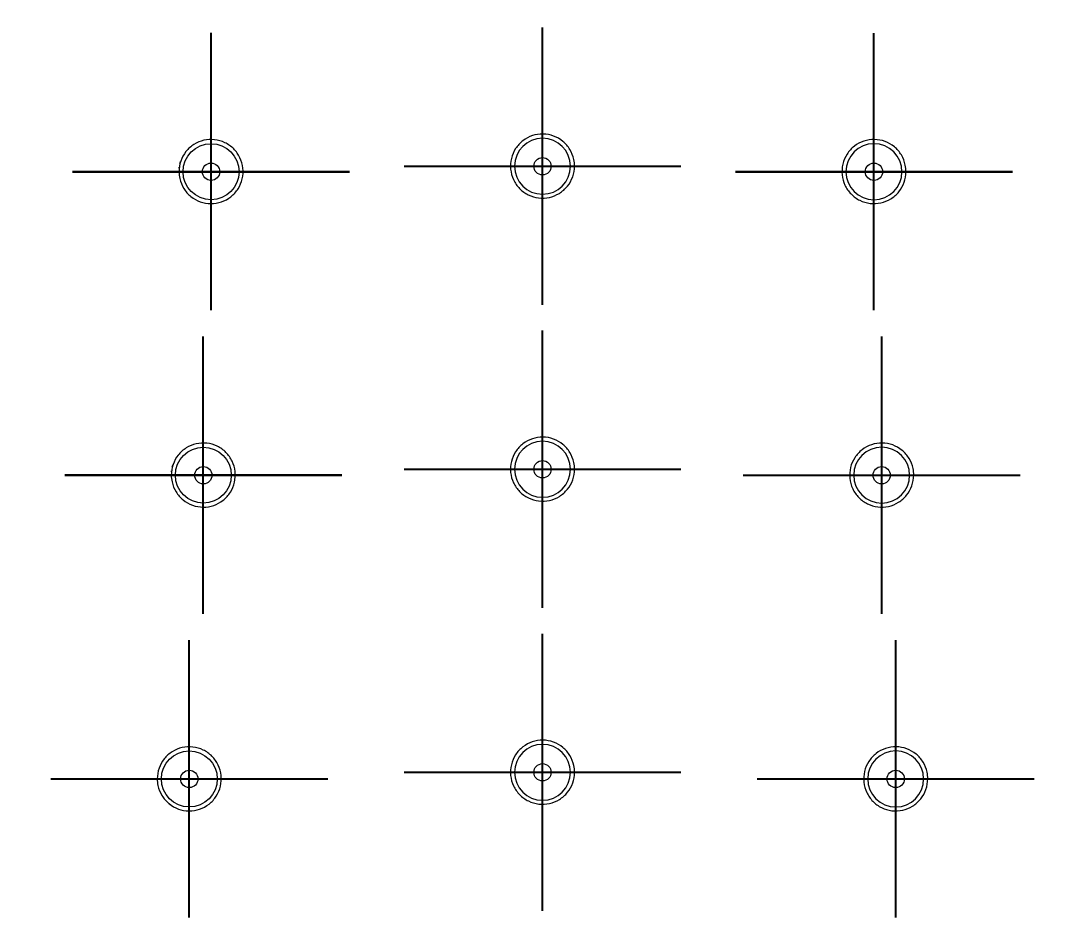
# Model space of a CAD drawing. Extents: x 16296660632 to 16296676033, y -37409619871 to -37409617369.
# Drawn here: x 16296675590.6 to 16296675650.9, y -37409617632.6 to -37409617580.3 of the extents above; entities that cross this region are included whole.
import ezdxf

# ---------------------------------------------------------------- set-up
doc = ezdxf.new("R2010")
doc.units = 0
doc.header["$LTSCALE"] = 10
doc.header["$MEASUREMENT"] = 0
doc.header["$PDMODE"] = 3
doc.header["$PDSIZE"] = -10
doc.linetypes.add('CENTER', pattern=[2, 1.25, -0.25, 0.25, -0.25])
doc.linetypes.add('CENTERX2', pattern=[4, 2.5, -0.5, 0.5, -0.5])
doc.layers.get('0').update_dxf_attribs({"linetype": 'CONTINUOUS'})
doc.layers.get('DEFPOINTS').update_dxf_attribs({"linetype": 'CONTINUOUS'})
doc.layers.add('1', color=7, linetype='CONTINUOUS')
doc.layers.add('중심선', color=1, linetype='CENTERX2')
doc.styles.add('Daelim Dimension', font='')
doc.styles.get('Daelim Dimension').set_extended_font_data('NanumGothic')
doc.dimstyles.new('DEFAULT', dxfattribs={"dimscale": 2, "dimtxt": 2, "dimasz": 2, "dimexe": 0, "dimexo": 2, "dimgap": 1, "dimtad": 1, "dimdec": 1, "dimzin": 9, "dimdsep": 46, "dimtxsty": 'Daelim Dimension', "dimcen": 0.5, "dimclrd": 252, "dimclre": 252, "dimclrt": 3, "dimadec": 1, "dimazin": 0, "dimtfac": 1, "dimtdec": 1, "dimtix": 1, "dimtmove": 0, "dimatfit": 3, "dimfxl": 1, "dimtolj": 1, "dimtzin": 1, "dimlwd": 9, "dimlwe": 9, "dimarcsym": 0})

# ---------------------------------------------------------------- blocks, each defined once
blk = doc.blocks.new('*D0')
at = {"color": 5, "lineweight": 9, "transparency": 16777216}
for p, q in [((16296675486.702101, -37409617667.663567), (16296675486.702101, -37409617548.656258)), ((16296675750.785561, -37409617548.656258), (16296675490.702101, -37409617548.656258)), ((16296675754.785561, -37409617667.663597), (16296675754.785561, -37409617548.656258))]:
    blk.add_line(p, q, dxfattribs=at)
at = {"color": 5, "transparency": 16777216}
for points in [[(16296675490.702101, -37409617547.989594), (16296675490.702101, -37409617549.322922), (16296675486.702101, -37409617548.656258)], [(16296675750.785561, -37409617547.989594), (16296675750.785561, -37409617549.322922), (16296675754.785561, -37409617548.656258)]]:
    blk.add_solid(points, dxfattribs=at)
at = {"layer": 'DEFPOINTS', "color": 0, "transparency": 16777216}
for p in [(16296675486.702101, -37409617548.656258), (16296675486.702101, -37409617671.663567), (16296675754.785561, -37409617671.663597)]:
    blk.add_point(p, dxfattribs=at)
at = {"color": 7, "transparency": 16777216, "insert": (16296675620.74383, -37409617539.03537), "char_height": 14, "attachment_point": 5, "style": 'Daelim Dimension'}
blk.add_mtext('\\A1;268', dxfattribs=at)
blk = doc.blocks.new('*D1')
at = {"color": 5, "lineweight": 9, "transparency": 16777216}
for p, q in [((16296675624.74378, -37409617572.621834), (16296675778.535021, -37409617572.621834)), ((16296675778.535021, -37409617576.621834), (16296675778.535021, -37409617766.705383)), ((16296675624.74951, -37409617770.705383), (16296675778.535021, -37409617770.705383))]:
    blk.add_line(p, q, dxfattribs=at)
at = {"color": 5, "transparency": 16777216}
for points in [[(16296675777.868361, -37409617576.621834), (16296675779.201691, -37409617576.621834), (16296675778.535021, -37409617572.621834)], [(16296675777.868361, -37409617766.705383), (16296675779.201691, -37409617766.705383), (16296675778.535021, -37409617770.705383)]]:
    blk.add_solid(points, dxfattribs=at)
at = {"layer": 'DEFPOINTS', "color": 0, "transparency": 16777216}
for p in [(16296675620.74378, -37409617572.621834), (16296675620.74951, -37409617770.705383), (16296675778.535021, -37409617770.705383)]:
    blk.add_point(p, dxfattribs=at)
at = {"color": 7, "transparency": 16777216, "insert": (16296675768.914141, -37409617671.663597), "char_height": 14, "attachment_point": 5, "rotation": 90, "style": 'Daelim Dimension'}
blk.add_mtext('\\A1;198', dxfattribs=at)

msp = doc.modelspace()

# ---------------------------------------------------------------- linework, layer by layer
at = {"layer": '1', "color": 7, "linetype": 'Continuous', "lineweight": 13, "extrusion": (0, 0, -1)}
for centre in [(-16296675620.74378, -37409617588.663597), (-16296675639.89798, -37409617588.98011), (-16296675620.74378, -37409617606.163597), (-16296675640.34444, -37409617606.505363), (-16296675620.74378, -37409617623.663597), (-16296675641.15518, -37409617624.046143)]:
    msp.add_circle(centre, 1.615477, dxfattribs=at)
at = {"layer": '1', "color": 7, "linetype": 'Continuous', "lineweight": 13}
for centre in [(16296675601.589569, -37409617588.98011), (16296675601.14312, -37409617606.505363), (16296675600.33238, -37409617624.046143)]:
    msp.add_circle(centre, 1.615477, dxfattribs=at)
at = {"layer": '1', "color": 7, "linetype": 'Continuous', "lineweight": 18}
for centre in [(16296675620.74378, -37409617588.663597), (16296675601.589569, -37409617588.98011), (16296675639.89798, -37409617588.98011), (16296675620.74378, -37409617606.163597), (16296675601.14312, -37409617606.505363), (16296675640.34444, -37409617606.505363), (16296675620.74378, -37409617623.663597), (16296675600.33238, -37409617624.046143), (16296675641.15518, -37409617624.046143)]:
    msp.add_circle(centre, 0.5, dxfattribs=at)
for points, knots in [([(16296675620.74378, -37409617572.621834), (16296675604.133949, -37409617572.622147), (16296675587.51866, -37409617573.298683), (16296675566.82807, -37409617574.97937), (16296675562.695009, -37409617575.354019), (16296675554.42786, -37409617576.2052), (16296675550.302771, -37409617576.693001), (16296675538.063971, -37409617578.7043), (16296675529.98884, -37409617580.766296), (16296675515.438061, -37409617588.309891), (16296675509.030399, -37409617593.834534), (16296675499.408251, -37409617607.125931), (16296675496.02487, -37409617614.78994), (16296675491.1042, -37409617630.530777), (16296675489.522141, -37409617638.695267), (16296675487.306351, -37409617655.091629), (16296675486.707741, -37409617663.330917), (16296675486.702101, -37409617671.663567)], [0, 0, 0, 0, 0.25, 0.25, 0.3125, 0.3125, 0.375, 0.375, 0.5, 0.5, 0.625, 0.625, 0.75, 0.75, 0.875, 0.875, 1, 1, 1, 1]), ([(16296675754.785561, -37409617671.663643), (16296675754.779909, -37409617663.330978), (16296675754.181299, -37409617655.091667), (16296675751.9655, -37409617638.695297), (16296675750.38344, -37409617630.530807), (16296675745.462761, -37409617614.789963), (16296675742.07938, -37409617607.125938), (16296675732.457211, -37409617593.834534), (16296675726.049549, -37409617588.309883), (16296675711.498751, -37409617580.766281), (16296675703.423611, -37409617578.704277), (16296675691.184811, -37409617576.692993), (16296675687.059719, -37409617576.205193), (16296675678.79257, -37409617575.354019), (16296675674.65951, -37409617574.97937), (16296675653.96891, -37409617573.298691), (16296675637.353621, -37409617572.622169), (16296675620.74378, -37409617572.621857)], [0, 0, 0, 0, 0.125, 0.125, 0.25, 0.25, 0.375, 0.375, 0.5, 0.5, 0.625, 0.625, 0.6875, 0.6875, 0.75, 0.75, 1, 1, 1, 1]), ([(16296675620.74375, -37409617575.091873), (16296675604.51425, -37409617575.092178), (16296675588.28824, -37409617575.742607), (16296675568.06547, -37409617577.350883), (16296675564.02422, -37409617577.711449), (16296675555.950411, -37409617578.525124), (16296675551.91699, -37409617578.975281), (16296675539.888691, -37409617580.837471), (16296675531.89201, -37409617582.728668), (16296675521.00013, -37409617588.138107), (16296675517.58077, -37409617590.39241), (16296675511.44799, -37409617595.56813), (16296675508.702709, -37409617598.525414), (16296675501.525221, -37409617608.364311), (16296675498.24794, -37409617615.895866), (16296675493.445841, -37409617631.381447), (16296675491.91231, -37409617639.371521), (16296675489.76038, -37409617655.454948), (16296675489.22027, -37409617663.552551), (16296675489.1749, -37409617671.66465)], [0, 0, 0, 0, 0.25, 0.25, 0.3125, 0.3125, 0.375, 0.375, 0.5, 0.5, 0.5625, 0.5625, 0.625, 0.625, 0.75, 0.75, 0.875, 0.875, 1, 1, 1, 1]), ([(16296675752.312651, -37409617671.66465), (16296675752.267229, -37409617663.560966), (16296675751.7281, -37409617655.464706), (16296675749.579741, -37409617639.403069), (16296675748.050859, -37409617631.423363), (16296675743.256599, -37409617615.938164), (16296675740.05904, -37409617608.548897), (16296675730.506519, -37409617595.35051), (16296675724.098391, -37409617589.938889), (16296675709.696381, -37409617582.771233), (16296675701.66847, -37409617580.851669), (16296675689.631161, -37409617578.98304), (16296675685.593019, -37409617578.530807), (16296675677.513559, -37409617577.716812), (16296675673.46876, -37409617577.355087), (16296675653.228901, -37409617575.742622), (16296675636.987169, -37409617575.12104), (16296675620.74375, -37409617575.09288)], [0, 0, 0, 0, 0.125, 0.125, 0.25, 0.25, 0.375, 0.375, 0.5, 0.5, 0.625, 0.625, 0.6875, 0.6875, 0.75, 0.75, 1, 1, 1, 1]), ([(16296675599.738461, -37409617588.980797), (16296675599.73749, -37409617588.772911), (16296675599.772301, -37409617588.562683), (16296675599.90769, -37409617588.17099), (16296675600.010151, -37409617587.984123), (16296675600.267599, -37409617587.659363), (16296675600.42614, -37409617587.516983), (16296675600.776541, -37409617587.295822), (16296675600.973221, -37409617587.213982), (16296675601.376949, -37409617587.121323), (16296675601.589569, -37409617587.109192), (16296675602.001101, -37409617587.15535), (16296675602.205709, -37409617587.214256), (16296675602.57876, -37409617587.393967), (16296675602.75234, -37409617587.517258), (16296675603.04495, -37409617587.810303), (16296675603.16798, -37409617587.984123), (16296675603.34717, -37409617588.35759), (16296675603.405769, -37409617588.562393), (16296675603.45125, -37409617588.974243), (16296675603.43874, -37409617589.186974), (16296675603.34528, -37409617589.590729), (16296675603.263029, -37409617589.787338), (16296675603.04113, -37409617590.137367), (16296675602.89843, -37409617590.295647), (16296675602.573191, -37409617590.552422), (16296675602.38619, -37409617590.654488), (16296675601.9944, -37409617590.789078), (16296675601.78421, -37409617590.823479), (16296675601.37007, -37409617590.820808), (16296675601.1604, -37409617590.783722), (16296675600.770519, -37409617590.64418), (16296675600.584949, -37409617590.53981), (16296675600.263189, -37409617590.279121), (16296675600.12258, -37409617590.119202), (16296675599.90517, -37409617589.766647), (16296675599.82539, -37409617589.569153), (16296675599.75345, -37409617589.24012), (16296675599.739059, -37409617589.109787), (16296675599.738461, -37409617588.980797)], [0, 0, 0, 0, 0.053732364, 0.053732364, 0.107465356, 0.107465356, 0.161186772, 0.161186772, 0.214887101, 0.214887101, 0.268567827, 0.268567827, 0.322239373, 0.322239373, 0.375916502, 0.375916502, 0.429611518, 0.429611518, 0.483328556, 0.483328556, 0.537061773, 0.537061773, 0.590798215, 0.590798215, 0.644523812, 0.644523812, 0.698229584, 0.698229584, 0.751915302, 0.751915302, 0.805589261, 0.805589261, 0.859264563, 0.859264563, 0.912953611, 0.912953611, 0.966663016, 0.966663016, 1, 1, 1, 1]), ([(16296675622.594391, -37409617588.66291), (16296675622.593399, -37409617588.870811), (16296675622.55662, -37409617589.080704), (16296675622.41754, -37409617589.471107), (16296675622.31332, -37409617589.656998), (16296675622.052811, -37409617589.979317), (16296675621.892929, -37409617590.120201), (16296675621.540461, -37409617590.338043), (16296675621.34301, -37409617590.418022), (16296675620.938419, -37409617590.506866), (16296675620.725691, -37409617590.516983), (16296675620.3146, -37409617590.466927), (16296675620.110559, -37409617590.406082), (16296675619.73922, -37409617590.222847), (16296675619.566799, -37409617590.097923), (16296675619.276979, -37409617589.802116), (16296675619.1556, -37409617589.627136), (16296675618.97995, -37409617589.252007), (16296675618.92329, -37409617589.046669), (16296675618.881701, -37409617588.634407), (16296675618.896219, -37409617588.421829), (16296675618.993481, -37409617588.018967), (16296675619.077579, -37409617587.823143), (16296675619.30278, -37409617587.475197), (16296675619.44697, -37409617587.318283), (16296675619.77463, -37409617587.064583), (16296675619.962601, -37409617586.964287), (16296675620.355659, -37409617586.833397), (16296675620.56616, -37409617586.801003), (16296675620.980261, -37409617586.807587), (16296675621.189569, -37409617586.846657), (16296675621.578091, -37409617586.989883), (16296675621.762671, -37409617587.096001), (16296675622.08194, -37409617587.359711), (16296675622.22102, -37409617587.52095), (16296675622.435089, -37409617587.875519), (16296675622.51301, -37409617588.073761), (16296675622.58185, -37409617588.403458), (16296675622.595011, -37409617588.53392), (16296675622.594391, -37409617588.66291)], [0, 0, 0, 0, 0.053733485, 0.053733485, 0.107467626, 0.107467626, 0.161189719, 0.161189719, 0.214890586, 0.214890586, 0.268572004, 0.268572004, 0.322243939, 0.322243939, 0.375920285, 0.375920285, 0.429613105, 0.429613105, 0.483327575, 0.483327575, 0.537059651, 0.537059651, 0.590797509, 0.590797509, 0.644526456, 0.644526456, 0.698235405, 0.698235405, 0.751922067, 0.751922067, 0.805594256, 0.805594256, 0.859266443, 0.859266443, 0.91295309, 0.91295309, 0.966662002, 0.966662002, 1, 1, 1, 1]), ([(16296675641.749109, -37409617588.979424), (16296675641.74814, -37409617589.187317), (16296675641.71138, -37409617589.397217), (16296675641.57234, -37409617589.787628), (16296675641.46814, -37409617589.973534), (16296675641.20767, -37409617590.295868), (16296675641.0478, -37409617590.436768), (16296675640.695351, -37409617590.65464), (16296675640.4979, -37409617590.734642), (16296675640.0933, -37409617590.823517), (16296675639.880569, -37409617590.833656), (16296675639.46945, -37409617590.78363), (16296675639.2654, -37409617590.722794), (16296675638.894039, -37409617590.539581), (16296675638.721621, -37409617590.414673), (16296675638.43178, -37409617590.118874), (16296675638.310381, -37409617589.943916), (16296675638.13471, -37409617589.568802), (16296675638.078039, -37409617589.363457), (16296675638.036409, -37409617588.951233), (16296675638.050911, -37409617588.738663), (16296675638.14813, -37409617588.3358), (16296675638.23221, -37409617588.139969), (16296675638.457359, -37409617587.792023), (16296675638.60154, -37409617587.635078), (16296675638.929171, -37409617587.381348), (16296675639.11714, -37409617587.281021), (16296675639.510201, -37409617587.150108), (16296675639.720711, -37409617587.117683), (16296675640.134821, -37409617587.124237), (16296675640.344139, -37409617587.163307), (16296675640.732691, -37409617587.306503), (16296675640.917271, -37409617587.412613), (16296675641.236561, -37409617587.676308), (16296675641.37566, -37409617587.837532), (16296675641.58975, -37409617588.192093), (16296675641.667681, -37409617588.390312), (16296675641.73654, -37409617588.719994), (16296675641.74971, -37409617588.850441), (16296675641.749109, -37409617588.979424)], [0, 0, 0, 0, 0.053733208, 0.053733208, 0.107466979, 0.107466979, 0.161190304, 0.161190304, 0.214893755, 0.214893755, 0.268577896, 0.268577896, 0.322251403, 0.322251403, 0.375927467, 0.375927467, 0.429618343, 0.429618343, 0.483330154, 0.483330154, 0.53706005, 0.53706005, 0.590797099, 0.590797099, 0.64452686, 0.64452686, 0.698237842, 0.698237842, 0.751926922, 0.751926922, 0.80560096, 0.80560096, 0.859273668, 0.859273668, 0.912959225, 0.912959225, 0.966665807, 0.966665807, 1, 1, 1, 1]), ([(16296675599.291691, -37409617606.506058), (16296675599.29093, -37409617606.29818), (16296675599.32593, -37409617606.088013), (16296675599.461679, -37409617605.696487), (16296675599.564301, -37409617605.509743), (16296675599.82202, -37409617605.185249), (16296675599.980671, -37409617605.043022), (16296675600.33123, -37409617604.822182), (16296675600.527981, -37409617604.740509), (16296675600.931801, -37409617604.648178), (16296675601.144449, -37409617604.63623), (16296675601.556009, -37409617604.682747), (16296675601.760599, -37409617604.741852), (16296675602.133551, -37409617604.921928), (16296675602.30706, -37409617605.045403), (16296675602.59944, -37409617605.338783), (16296675602.722321, -37409617605.512749), (16296675602.901159, -37409617605.886421), (16296675602.959551, -37409617606.091301), (16296675603.00462, -37409617606.503189), (16296675602.991899, -37409617606.715881), (16296675602.89805, -37409617607.119507), (16296675602.81563, -37409617607.316017), (16296675602.593439, -37409617607.66581), (16296675602.450609, -37409617607.823929), (16296675602.125191, -37409617608.080399), (16296675601.938101, -37409617608.182297), (16296675601.54619, -37409617608.316559), (16296675601.33597, -37409617608.350777), (16296675600.92178, -37409617608.347763), (16296675600.712099, -37409617608.310493), (16296675600.322281, -37409617608.170578), (16296675600.13677, -37409617608.066017), (16296675599.815201, -37409617607.804977), (16296675599.674721, -37409617607.644897), (16296675599.45763, -37409617607.292099), (16296675599.37804, -37409617607.094513), (16296675599.306419, -37409617606.765388), (16296675599.29216, -37409617606.635048), (16296675599.291691, -37409617606.506058)], [0, 0, 0, 0, 0.053721615, 0.053721615, 0.107443674, 0.107443674, 0.161157642, 0.161157642, 0.214857857, 0.214857857, 0.268545963, 0.268545963, 0.32222915, 0.32222915, 0.375916976, 0.375916976, 0.429616946, 0.429616946, 0.483331008, 0.483331008, 0.537054716, 0.537054716, 0.590779397, 0.590779397, 0.644496165, 0.644496165, 0.698199829, 0.698199829, 0.751890965, 0.751890965, 0.805575448, 0.805575448, 0.859261839, 0.859261839, 0.912957805, 0.912957805, 0.966666982, 0.966666982, 1, 1, 1, 1]), ([(16296675622.59446, -37409617606.16291), (16296675622.59367, -37409617606.370789), (16296675622.55711, -37409617606.580704), (16296675622.418449, -37409617606.971207), (16296675622.314449, -37409617607.157181), (16296675622.054319, -37409617607.479752), (16296675621.894609, -37409617607.620796), (16296675621.5424, -37409617607.83902), (16296675621.345051, -37409617607.919228), (16296675620.940531, -37409617608.008537), (16296675620.7278, -37409617608.018898), (16296675620.316589, -37409617607.969299), (16296675620.11245, -37409617607.908684), (16296675619.740841, -37409617607.7258), (16296675619.56826, -37409617607.601044), (16296675619.278099, -37409617607.305481), (16296675619.156521, -37409617607.130623), (16296675618.98049, -37409617606.75563), (16296675618.92362, -37409617606.550331), (16296675618.88162, -37409617606.138138), (16296675618.895929, -37409617605.925552), (16296675618.992769, -37409617605.522636), (16296675619.076651, -37409617605.326759), (16296675619.301439, -37409617604.978622), (16296675619.44544, -37409617604.821564), (16296675619.772791, -37409617604.56752), (16296675619.96064, -37409617604.46701), (16296675620.35355, -37409617604.335678), (16296675620.564039, -37409617604.303017), (16296675620.978189, -37409617604.309151), (16296675621.18758, -37409617604.347992), (16296675621.57633, -37409617604.490807), (16296675621.761061, -37409617604.596764), (16296675622.08066, -37409617604.860184), (16296675622.219931, -37409617605.021301), (16296675622.43437, -37409617605.375687), (16296675622.512489, -37409617605.573868), (16296675622.58165, -37409617605.903503), (16296675622.59494, -37409617606.033928), (16296675622.59446, -37409617606.16291)], [0, 0, 0, 0, 0.053723167, 0.053723167, 0.107446757, 0.107446757, 0.161162585, 0.161162585, 0.214864744, 0.214864744, 0.268554378, 0.268554378, 0.322237887, 0.322237887, 0.375924203, 0.375924203, 0.4296211, 0.4296211, 0.48333194, 0.48333194, 0.537054156, 0.537054156, 0.590780154, 0.590780154, 0.644500455, 0.644500455, 0.69820787, 0.69820787, 0.751900879, 0.751900879, 0.805584503, 0.805584503, 0.859268099, 0.859268099, 0.912961024, 0.912961024, 0.966668332, 0.966668332, 1, 1, 1, 1]), ([(16296675642.195869, -37409617606.504669), (16296675642.19511, -37409617606.712547), (16296675642.15856, -37409617606.92247), (16296675642.01993, -37409617607.312981), (16296675641.915951, -37409617607.49897), (16296675641.65584, -37409617607.821564), (16296675641.496149, -37409617607.962624), (16296675641.14395, -37409617608.180878), (16296675640.94659, -37409617608.261101), (16296675640.542061, -37409617608.350441), (16296675640.329321, -37409617608.360802), (16296675639.918091, -37409617608.311234), (16296675639.71393, -37409617608.250603), (16296675639.342319, -37409617608.067741), (16296675639.169729, -37409617607.942993), (16296675638.879551, -37409617607.647453), (16296675638.757971, -37409617607.47258), (16296675638.581921, -37409617607.097618), (16296675638.525049, -37409617606.892326), (16296675638.48303, -37409617606.480164), (16296675638.497311, -37409617606.267593), (16296675638.59412, -37409617605.864677), (16296675638.67798, -37409617605.668793), (16296675638.90274, -37409617605.320641), (16296675639.04673, -37409617605.163567), (16296675639.37406, -37409617604.909492), (16296675639.561911, -37409617604.808968), (16296675639.95483, -37409617604.677597), (16296675640.165319, -37409617604.644943), (16296675640.5795, -37409617604.651039), (16296675640.7889, -37409617604.689873), (16296675641.17767, -37409617604.832687), (16296675641.3624, -37409617604.938622), (16296675641.682011, -37409617605.202026), (16296675641.821289, -37409617605.363136), (16296675642.03574, -37409617605.717529), (16296675642.113871, -37409617605.915688), (16296675642.18305, -37409617606.245293), (16296675642.196341, -37409617606.37571), (16296675642.195869, -37409617606.504669)], [0, 0, 0, 0, 0.053723456, 0.053723456, 0.10744723, 0.10744723, 0.161165027, 0.161165027, 0.214870414, 0.214870414, 0.268563073, 0.268563073, 0.322248029, 0.322248029, 0.375933568, 0.375933568, 0.429627839, 0.429627839, 0.483335406, 0.483335406, 0.537055154, 0.537055154, 0.590780536, 0.590780536, 0.644502285, 0.644502285, 0.69821255, 0.69821255, 0.751908591, 0.751908591, 0.805594157, 0.805594157, 0.859277781, 0.859277781, 0.912968781, 0.912968781, 0.966672993, 0.966672993, 1, 1, 1, 1]), ([(16296675622.5945, -37409617623.66291), (16296675622.593929, -37409617623.870773), (16296675622.557581, -37409617624.080711), (16296675622.41934, -37409617624.471321), (16296675622.31554, -37409617624.657387), (16296675622.05578, -37409617624.980202), (16296675621.89624, -37409617625.121407), (16296675621.544291, -37409617625.340019), (16296675621.347019, -37409617625.420441), (16296675620.942591, -37409617625.510208), (16296675620.729851, -37409617625.520798), (16296675620.318541, -37409617625.471649), (16296675620.114309, -37409617625.41124), (16296675619.74246, -37409617625.228737), (16296675619.569731, -37409617625.104134), (16296675619.279221, -37409617624.808838), (16296675619.15745, -37409617624.634079), (16296675618.981039, -37409617624.259247), (16296675618.923969, -37409617624.054001), (16296675618.881571, -37409617623.641861), (16296675618.895651, -37409617623.429283), (16296675618.992081, -37409617623.026299), (16296675619.07575, -37409617622.830353), (16296675619.30015, -37409617622.482018), (16296675619.44396, -37409617622.324821), (16296675619.771009, -37409617622.070427), (16296675619.95874, -37409617621.969711), (16296675620.351509, -37409617621.837936), (16296675620.56197, -37409617621.805054), (16296675620.976179, -37409617621.810722), (16296675621.185631, -37409617621.849342), (16296675621.574591, -37409617621.991768), (16296675621.75946, -37409617622.097527), (16296675622.07937, -37409617622.360657), (16296675622.218821, -37409617622.521652), (16296675622.43364, -37409617622.875862), (16296675622.51195, -37409617623.073967), (16296675622.58144, -37409617623.403526), (16296675622.59486, -37409617623.533943), (16296675622.5945, -37409617623.66291)], [0, 0, 0, 0, 0.053715276, 0.053715276, 0.107430798, 0.107430798, 0.161141819, 0.161141819, 0.214844939, 0.214844939, 0.268540831, 0.268540831, 0.322233179, 0.322233179, 0.375927126, 0.375927126, 0.429627162, 0.429627162, 0.483335255, 0.483335255, 0.537049954, 0.537049954, 0.59076689, 0.59076689, 0.644480567, 0.644480567, 0.698186783, 0.698186783, 0.751884617, 0.751884617, 0.805576969, 0.805576969, 0.859269293, 0.859269293, 0.912967038, 0.912967038, 0.966673145, 0.966673145, 1, 1, 1, 1]), ([(16296675598.48069, -37409617624.046837), (16296675598.480129, -37409617623.838966), (16296675598.515341, -37409617623.628853), (16296675598.651449, -37409617623.237503), (16296675598.75424, -37409617623.050873), (16296675599.01223, -37409617622.726646), (16296675599.171, -37409617622.584572), (16296675599.521749, -37409617622.364052), (16296675599.718559, -37409617622.282547), (16296675600.12249, -37409617622.190567), (16296675600.335159, -37409617622.178818), (16296675600.746731, -37409617622.225708), (16296675600.95129, -37409617622.285004), (16296675601.324129, -37409617622.465462), (16296675601.497549, -37409617622.589119), (16296675601.78968, -37409617622.88282), (16296675601.912411, -37409617623.056923), (16296675602.090879, -37409617623.430801), (16296675602.149071, -37409617623.635742), (16296675602.19372, -37409617624.047668), (16296675602.18079, -37409617624.26033), (16296675602.086559, -37409617624.663841), (16296675602.00395, -37409617624.860237), (16296675601.78146, -37409617625.209793), (16296675601.6385, -37409617625.367767), (16296675601.31286, -37409617625.623932), (16296675601.12569, -37409617625.725662), (16296675600.73365, -37409617625.859581), (16296675600.52338, -37409617625.893623), (16296675600.109159, -37409617625.890228), (16296675599.89949, -37409617625.852753), (16296675599.50975, -37409617625.712463), (16296675599.324301, -37409617625.607712), (16296675599.002939, -37409617625.346329), (16296675598.8626, -37409617625.186089), (16296675598.645849, -37409617624.833054), (16296675598.56645, -37409617624.635368), (16296675598.495159, -37409617624.306168), (16296675598.48103, -37409617624.175819), (16296675598.48069, -37409617624.046837)], [0, 0, 0, 0, 0.053713625, 0.053713625, 0.107427536, 0.107427536, 0.161136312, 0.161136312, 0.214837077, 0.214837077, 0.268531314, 0.268531314, 0.32222353, 0.32222353, 0.375919245, 0.375919245, 0.429622419, 0.429622419, 0.483333585, 0.483333585, 0.53704964, 0.53704964, 0.590765352, 0.590765352, 0.644475789, 0.644475789, 0.698178466, 0.698178466, 0.751874302, 0.751874302, 0.80556708, 0.80556708, 0.859261783, 0.859261783, 0.912962527, 0.912962527, 0.966670897, 0.966670897, 1, 1, 1, 1]), ([(16296675643.006861, -37409617624.045448), (16296675643.00631, -37409617624.253319), (16296675642.969971, -37409617624.463257), (16296675642.83176, -37409617624.853882), (16296675642.72797, -37409617625.039963), (16296675642.468241, -37409617625.362793), (16296675642.30871, -37409617625.504013), (16296675641.95676, -37409617625.722649), (16296675641.759489, -37409617625.803093), (16296675641.35504, -37409617625.892883), (16296675641.14229, -37409617625.903473), (16296675640.73097, -37409617625.85434), (16296675640.52672, -37409617625.79393), (16296675640.15486, -37409617625.611427), (16296675639.982121, -37409617625.486832), (16296675639.69161, -37409617625.191551), (16296675639.569839, -37409617625.016792), (16296675639.393419, -37409617624.641983), (16296675639.33634, -37409617624.436752), (16296675639.293909, -37409617624.024628), (16296675639.307989, -37409617623.81205), (16296675639.404381, -37409617623.409081), (16296675639.488041, -37409617623.213127), (16296675639.71241, -37409617622.864777), (16296675639.85622, -37409617622.707573), (16296675640.18325, -37409617622.453148), (16296675640.370979, -37409617622.352417), (16296675640.76376, -37409617622.220627), (16296675640.97423, -37409617622.187729), (16296675641.388451, -37409617622.193367), (16296675641.597919, -37409617622.231987), (16296675641.986891, -37409617622.374397), (16296675642.17177, -37409617622.480171), (16296675642.49169, -37409617622.743294), (16296675642.63114, -37409617622.904282), (16296675642.845961, -37409617623.258476), (16296675642.92429, -37409617623.456573), (16296675642.99379, -37409617623.786102), (16296675643.00721, -37409617623.916496), (16296675643.006861, -37409617624.045448)], [0, 0, 0, 0, 0.053715702, 0.053715702, 0.107431548, 0.107431548, 0.16114457, 0.16114457, 0.214850808, 0.214850808, 0.268549548, 0.268549548, 0.322243209, 0.322243209, 0.375936352, 0.375936352, 0.42963383, 0.42963383, 0.483338749, 0.483338749, 0.537051058, 0.537051058, 0.590767423, 0.590767423, 0.644482573, 0.644482573, 0.698191649, 0.698191649, 0.751892485, 0.751892485, 0.805586688, 0.805586688, 0.859278907, 0.859278907, 0.912974633, 0.912974633, 0.966677664, 0.966677664, 1, 1, 1, 1])]:
    msp.add_open_spline(points, degree=3, knots=knots, dxfattribs=at)
at = {"layer": '1', "color": 7, "linetype": 'Continuous', "lineweight": 13}
for points, knots in [([(16296675486.73905, -37409617671.663597), (16296675486.74469, -37409617663.33271), (16296675487.34318, -37409617655.09507), (16296675489.558571, -37409617638.701721), (16296675491.140341, -37409617630.539093), (16296675494.829571, -37409617618.737541), (16296675496.285549, -37409617614.878326), (16296675499.794559, -37409617607.414787), (16296675501.84532, -37409617603.822594), (16296675506.653259, -37409617597.181236), (16296675509.43413, -37409617594.139763), (16296675515.66433, -37409617588.777321), (16296675519.09536, -37409617586.455498), (16296675526.36561, -37409617582.686371), (16296675530.218821, -37409617581.230743), (16296675538.11652, -37409617578.922943), (16296675542.15069, -37409617578.070198), (16296675550.30768, -37409617576.729713), (16296675554.432039, -37409617576.241982), (16296675562.698441, -37409617575.390877), (16296675566.831329, -37409617575.016243), (16296675587.520679, -37409617573.335663), (16296675604.134951, -37409617572.659187), (16296675620.74378, -37409617572.658867)], [0, 0, 0, 0, 0.125000012, 0.125000012, 0.250000024, 0.250000024, 0.31250003, 0.31250003, 0.375000036, 0.375000036, 0.437500042, 0.437500042, 0.500000048, 0.500000048, 0.562500054, 0.562500054, 0.62500006, 0.62500006, 0.687500066, 0.687500066, 0.750000072, 0.750000072, 1, 1, 1, 1]), ([(16296675620.74378, -37409617572.658867), (16296675637.35261, -37409617572.659187), (16296675653.966881, -37409617573.335663), (16296675674.656231, -37409617575.016243), (16296675678.78912, -37409617575.390877), (16296675687.055519, -37409617576.241982), (16296675691.17988, -37409617576.729713), (16296675699.33687, -37409617578.070198), (16296675703.37104, -37409617578.922943), (16296675711.26874, -37409617581.230743), (16296675715.12195, -37409617582.686371), (16296675722.3922, -37409617586.455498), (16296675725.823231, -37409617588.777321), (16296675732.053431, -37409617594.139763), (16296675734.834299, -37409617597.181236), (16296675739.642241, -37409617603.822594), (16296675741.693001, -37409617607.414787), (16296675745.202009, -37409617614.878326), (16296675746.65799, -37409617618.737541), (16296675750.347219, -37409617630.539093), (16296675751.928989, -37409617638.701721), (16296675754.144381, -37409617655.09507), (16296675754.74287, -37409617663.33271), (16296675754.74851, -37409617671.663597)], [0, 0, 0, 0, 0.24999992, 0.24999992, 0.312499924, 0.312499924, 0.374999928, 0.374999928, 0.437499932, 0.437499932, 0.499999936, 0.499999936, 0.56249994, 0.56249994, 0.624999944, 0.624999944, 0.687499948, 0.687499948, 0.749999952, 0.749999952, 0.87499996, 0.87499996, 1, 1, 1, 1]), ([(16296675620.74374, -37409617573.014282), (16296675612.566851, -37409617573.01442), (16296675604.392839, -37409617573.177269), (16296675588.047819, -37409617573.831627), (16296675579.879669, -37409617574.305847), (16296675563.57486, -37409617575.645279), (16296675555.438931, -37409617576.3153), (16296675543.20746, -37409617578.227959), (16296675539.14883, -37409617579.046227), (16296675531.20705, -37409617581.269112), (16296675527.306049, -37409617582.672127), (16296675519.765499, -37409617586.446609), (16296675516.208361, -37409617588.814308), (16296675509.8522, -37409617594.21524), (16296675507.0002, -37409617597.293854), (16296675499.606409, -37409617607.549812), (16296675496.31077, -37409617615.135551), (16296675491.39694, -37409617630.966957), (16296675489.86219, -37409617639.053253), (16296675487.67651, -37409617655.340424), (16296675487.099421, -37409617663.491158), (16296675487.09446, -37409617671.663849)], [0, 0, 0, 0, 0.125000172, 0.125000172, 0.250000147, 0.250000147, 0.375000123, 0.375000123, 0.43750011, 0.43750011, 0.500000098, 0.500000098, 0.562500086, 0.562500086, 0.625000074, 0.625000074, 0.750000049, 0.750000049, 0.875000025, 0.875000025, 1, 1, 1, 1]), ([(16296675754.393101, -37409617671.663841), (16296675754.3892, -37409617663.479347), (16296675753.80208, -37409617655.265503), (16296675751.62122, -37409617639.030258), (16296675750.06008, -37409617630.896927), (16296675746.437401, -37409617619.182983), (16296675745.00075, -37409617615.325912), (16296675741.50312, -37409617607.808853), (16296675739.427271, -37409617604.1492), (16296675734.576269, -37409617597.413658), (16296675731.721029, -37409617594.292702), (16296675725.30934, -37409617588.835411), (16296675721.832121, -37409617586.516327), (16296675714.28812, -37409617582.711304), (16296675710.320129, -37409617581.280243), (16296675702.353901, -37409617579.050438), (16296675698.307859, -37409617578.233421), (16296675686.122049, -37409617576.324638), (16296675677.945499, -37409617575.648216), (16296675661.63269, -37409617574.307518), (16296675653.45631, -37409617573.832481), (16296675637.108021, -37409617573.177597), (16296675628.928011, -37409617573.01442), (16296675620.74378, -37409617573.014282)], [0, 0, 0, 0, 0.125000149, 0.125000149, 0.250000148, 0.250000148, 0.312500148, 0.312500148, 0.375000148, 0.375000148, 0.437500147, 0.437500147, 0.500000147, 0.500000147, 0.562500147, 0.562500147, 0.625000147, 0.625000147, 0.750000146, 0.750000146, 0.875000146, 0.875000146, 1, 1, 1, 1]), ([(16296675487.867901, -37409617671.664131), (16296675487.87286, -37409617663.527634), (16296675488.44735, -37409617655.412071), (16296675490.62459, -37409617639.18663), (16296675492.153919, -37409617631.138252), (16296675497.0315, -37409617615.421677), (16296675500.30159, -37409617607.907677), (16296675507.592079, -37409617597.795631), (16296675510.399071, -37409617594.765747), (16296675516.663231, -37409617589.442513), (16296675520.16757, -37409617587.110313), (16296675527.597139, -37409617583.391327), (16296675531.452221, -37409617582.003639), (16296675539.32024, -37409617579.801437), (16296675543.350071, -37409617578.98838), (16296675555.513849, -37409617577.08667), (16296675563.64817, -37409617576.415154), (16296675579.929319, -37409617575.077972), (16296675588.089239, -37409617574.604027), (16296675604.4133, -37409617573.950508), (16296675612.57712, -37409617573.787857), (16296675620.743759, -37409617573.787727)], [0, 0, 0, 0, 0.124998895, 0.124998895, 0.249999053, 0.249999053, 0.374999211, 0.374999211, 0.43749929, 0.43749929, 0.499999369, 0.499999369, 0.562499448, 0.562499448, 0.624999527, 0.624999527, 0.749999684, 0.749999684, 0.874999842, 0.874999842, 1, 1, 1, 1]), ([(16296675620.743771, -37409617573.787727), (16296675628.91773, -37409617573.787857), (16296675637.087561, -37409617573.950851), (16296675653.414841, -37409617574.604881), (16296675661.58287, -37409617575.07962), (16296675677.87212, -37409617576.418098), (16296675686.04673, -37409617577.09594), (16296675698.16514, -37409617578.99382), (16296675702.18222, -37409617579.80555), (16296675710.07472, -37409617582.014717), (16296675713.995701, -37409617583.430069), (16296675721.428459, -37409617587.178993), (16296675724.854139, -37409617589.463432), (16296675731.172661, -37409617594.841873), (16296675733.983009, -37409617597.913521), (16296675738.76651, -37409617604.555031), (16296675740.81896, -37409617608.172142), (16296675744.282261, -37409617615.615448), (16296675745.7073, -37409617619.439659), (16296675749.303471, -37409617631.068916), (16296675750.858841, -37409617639.163719), (16296675753.031281, -37409617655.337448), (16296675753.615749, -37409617663.515877), (16296675753.619659, -37409617671.664131)], [0, 0, 0, 0, 0.125000022, 0.125000022, 0.25000019, 0.25000019, 0.375000357, 0.375000357, 0.437500441, 0.437500441, 0.500000525, 0.500000525, 0.562500609, 0.562500609, 0.625000692, 0.625000692, 0.687500776, 0.687500776, 0.75000086, 0.75000086, 0.875001027, 0.875001027, 1, 1, 1, 1]), ([(16296675620.743759, -37409617574.685661), (16296675612.638571, -37409617574.685799), (16296675604.54101, -37409617574.846237), (16296675588.36132, -37409617575.489639), (16296675580.277731, -37409617575.956261), (16296675564.132389, -37409617577.272034), (16296675556.042761, -37409617577.943222), (16296675543.996389, -37409617579.781731), (16296675539.98283, -37409617580.571442), (16296675532.06241, -37409617582.744591), (16296675528.21147, -37409617584.115173), (16296675520.86532, -37409617587.739418), (16296675517.33881, -37409617590.060081), (16296675511.1003, -37409617595.335373), (16296675508.302219, -37409617598.341362), (16296675501.045, -37409617608.421219), (16296675497.79406, -37409617615.936523), (16296675492.97291, -37409617631.588829), (16296675491.482929, -37409617639.522148), (16296675489.346991, -37409617655.4795), (16296675488.771, -37409617663.532227), (16296675488.765829, -37409617671.664627)], [0, 0, 0, 0, 0.124999965, 0.124999965, 0.250000225, 0.250000225, 0.375000485, 0.375000485, 0.437500615, 0.437500615, 0.500000744, 0.500000744, 0.562500874, 0.562500874, 0.625001004, 0.625001004, 0.750001264, 0.750001264, 0.875001524, 0.875001524, 1, 1, 1, 1]), ([(16296675752.721729, -37409617671.664627), (16296675752.70363, -37409617669.806328), (16296675752.6675, -37409617666.096619), (16296675752.390301, -37409617660.546417), (16296675751.95841, -37409617655.021889), (16296675750.954679, -37409617645.86219), (16296675748.88275, -37409617633.039436), (16296675743.94434, -37409617615.690323), (16296675736.33816, -37409617601.295052), (16296675726.387239, -37409617591.508347), (16296675717.72541, -37409617585.944641), (16296675708.357809, -37409617582.264832), (16296675698.82756, -37409617579.953278), (16296675689.140261, -37409617578.483109), (16296675679.402149, -37409617577.448593), (16296675669.643841, -37409617576.631958), (16296675659.879271, -37409617575.900124), (16296675648.47666, -37409617575.256416), (16296675637.574909, -37409617574.875443), (16296675627.785021, -37409617574.706329), (16296675622.88933, -37409617574.691963), (16296675620.74374, -37409617574.685661)], [0, 0, 0, 0, 0.028585965, 0.057065791, 0.085467752, 0.113817604, 0.198819016, 0.284874419, 0.390905313, 0.444269231, 0.497993055, 0.548118607, 0.598377898, 0.648564662, 0.69875033, 0.74900693, 0.799201771, 0.849380242, 0.924687797, 0.966993514, 1, 1, 1, 1]), ([(16296675489.654289, -37409617671.663551), (16296675489.69788, -37409617663.492348), (16296675490.249319, -37409617655.363113), (16296675492.42688, -37409617639.21093), (16296675493.988131, -37409617631.192177), (16296675498.775761, -37409617615.887001), (16296675502.046909, -37409617608.508232), (16296675508.893881, -37409617599.061852), (16296675511.50988, -37409617596.200592), (16296675517.393921, -37409617591.135178), (16296675520.636829, -37409617588.940659), (16296675530.947651, -37409617583.596817), (16296675538.719521, -37409617581.589958), (16296675550.69458, -37409617579.622559), (16296675554.761709, -37409617579.141602), (16296675562.967381, -37409617578.29557), (16296675567.08746, -37409617577.922813), (16296675587.6796, -37409617576.251556), (16296675604.21376, -37409617575.578453), (16296675620.74378, -37409617575.578743)], [0, 0, 0, 0, 0.125, 0.125, 0.25, 0.25, 0.375, 0.375, 0.4375, 0.4375, 0.5, 0.5, 0.625, 0.625, 0.6875, 0.6875, 0.75, 0.75, 1, 1, 1, 1]), ([(16296675620.74378, -37409617575.579582), (16296675637.26329, -37409617575.606033), (16296675653.806219, -37409617576.252068), (16296675674.40032, -37409617577.923019), (16296675678.520691, -37409617578.296173), (16296675686.724581, -37409617579.141876), (16296675690.792721, -37409617579.623009), (16296675702.76762, -37409617581.590477), (16296675710.54834, -37409617583.601372), (16296675720.8461, -37409617588.939346), (16296675724.09115, -37409617591.134712), (16296675729.978291, -37409617596.201736), (16296675732.593969, -37409617599.061577), (16296675739.437639, -37409617608.509369), (16296675742.711, -37409617615.887238), (16296675747.497881, -37409617631.191902), (16296675749.058809, -37409617639.210564), (16296675751.23719, -37409617655.3629), (16296675751.78808, -37409617663.491982), (16296675751.831711, -37409617671.663048)], [0, 0, 0, 0, 0.25, 0.25, 0.3125, 0.3125, 0.375, 0.375, 0.5, 0.5, 0.5625, 0.5625, 0.625, 0.625, 0.75, 0.75, 0.875, 0.875, 1, 1, 1, 1]), ([(16296675620.743759, -37409617576.669281), (16296675616.364731, -37409617576.696129), (16296675608.19483, -37409617576.746223), (16296675596.826639, -37409617577.110062), (16296675587.22817, -37409617577.569321), (16296675579.399071, -37409617578.062233), (16296675571.225161, -37409617578.665657), (16296675561.229139, -37409617579.548073), (16296675548.90517, -37409617580.853394), (16296675536.661289, -37409617583.232147), (16296675526.92766, -37409617586.706841), (16296675519.806629, -37409617590.785347), (16296675513.481331, -37409617595.678223), (16296675507.48612, -37409617602.340088), (16296675501.630711, -37409617612.15686), (16296675497.299179, -37409617623.39045), (16296675494.214979, -37409617635.810669), (16296675492.27865, -37409617647.676262), (16296675491.221849, -37409617657.97805), (16296675490.80582, -37409617665.985748), (16296675490.76878, -37409617669.994003), (16296675490.753349, -37409617671.664322)], [0, 0, 0, 0, 0.068437185, 0.127682046, 0.177744079, 0.21861556, 0.25027931, 0.305835876, 0.375449969, 0.443900445, 0.500326458, 0.536028374, 0.571724291, 0.624931194, 0.674957161, 0.749617529, 0.812137403, 0.874727123, 0.937358024, 0.973895673, 1, 1, 1, 1]), ([(16296675750.738831, -37409617671.663818), (16296675750.723, -37409617669.987183), (16296675750.68498, -37409617665.960388), (16296675750.26298, -37409617657.921806), (16296675749.196369, -37409617647.582153), (16296675747.24571, -37409617635.677101), (16296675744.32777, -37409617623.980087), (16296675740.08251, -37409617612.681793), (16296675734.0739, -37409617602.171371), (16296675725.71608, -37409617593.340797), (16296675716.89049, -37409617587.789543), (16296675708.86376, -37409617584.652046), (16296675700.06041, -37409617582.186913), (16296675689.671, -37409617580.516319), (16296675676.118851, -37409617579.147003), (16296675660.21526, -37409617577.860977), (16296675641.171671, -37409617576.867691), (16296675627.523081, -37409617576.73513), (16296675620.743759, -37409617576.669281)], [0, 0, 0, 0, 0.02620619, 0.062939853, 0.125775585, 0.188584057, 0.251368602, 0.313904367, 0.376736411, 0.439299375, 0.501969062, 0.537919108, 0.573736974, 0.644676828, 0.702017532, 0.78667328, 0.894039565, 1, 1, 1, 1]), ([(16296675599.1609, -37409617625.47393), (16296675599.17598, -37409617625.486153), (16296675599.287069, -37409617625.573227), (16296675599.408331, -37409617625.64772), (16296675599.51836, -37409617625.701378)], [0, 0, 0, 0, 0.137563302, 1, 1, 1, 1])]:
    msp.add_open_spline(points, degree=3, knots=knots, dxfattribs=at)
for points in [[(16296675599.83149, -37409617588.384323), (16296675599.79425, -37409617588.494247), (16296675599.767441, -37409617588.607491), (16296675599.75226, -37409617588.722252)], [(16296675599.75226, -37409617588.722252), (16296675599.744961, -37409617588.777473), (16296675599.740339, -37409617588.833023), (16296675599.73834, -37409617588.88871)], [(16296675599.305111, -37409617606.252388), (16296675599.29833, -37409617606.303032), (16296675599.293791, -37409617606.353958), (16296675599.29142, -37409617606.404991)], [(16296675599.388161, -37409617605.903473), (16296675599.349091, -37409617606.016876), (16296675599.32099, -37409617606.133873), (16296675599.305111, -37409617606.252388)]]:
    msp.add_open_spline(points, degree=3, dxfattribs=at)
at = {"layer": '중심선', "linetype": 'CENTER'}
for p, q in [((16296675601.58869, -37409617596.964287), (16296675601.58869, -37409617580.964287)), ((16296675601.58906, -37409617596.971558), (16296675601.58906, -37409617580.971558)), ((16296675601.589569, -37409617596.98011), (16296675601.589569, -37409617580.98011)), ((16296675620.74378, -37409617596.654694), (16296675620.74378, -37409617580.654694)), ((16296675620.74378, -37409617596.663597), (16296675620.74378, -37409617580.663597)), ((16296675639.89798, -37409617596.98011), (16296675639.89798, -37409617580.98011)), ((16296675639.898491, -37409617596.971367), (16296675639.898491, -37409617580.971367)), ((16296675593.58869, -37409617588.964287), (16296675609.58869, -37409617588.964287)), ((16296675593.58906, -37409617588.971558), (16296675609.58906, -37409617588.971558)), ((16296675593.589569, -37409617588.98011), (16296675609.589569, -37409617588.98011)), ((16296675612.74378, -37409617588.654694), (16296675628.74378, -37409617588.654694)), ((16296675612.74378, -37409617588.663597), (16296675628.74378, -37409617588.663597)), ((16296675631.89798, -37409617588.98011), (16296675647.89798, -37409617588.98011)), ((16296675631.898491, -37409617588.971367), (16296675647.898491, -37409617588.971367)), ((16296675601.1418, -37409617614.492897), (16296675601.1418, -37409617598.492897)), ((16296675601.14237, -37409617614.498627), (16296675601.14237, -37409617598.498627)), ((16296675601.14312, -37409617614.505363), (16296675601.14312, -37409617598.505363)), ((16296675620.74378, -37409617614.15657), (16296675620.74378, -37409617598.15657)), ((16296675620.74378, -37409617614.163597), (16296675620.74378, -37409617598.163597)), ((16296675640.34444, -37409617614.505363), (16296675640.34444, -37409617598.505363)), ((16296675640.34519, -37409617614.498482), (16296675640.34519, -37409617598.498482)), ((16296675612.74378, -37409617606.15657), (16296675628.74378, -37409617606.15657)), ((16296675612.74378, -37409617606.163597), (16296675628.74378, -37409617606.163597)), ((16296675593.1418, -37409617606.492897), (16296675609.1418, -37409617606.492897)), ((16296675593.14237, -37409617606.498627), (16296675609.14237, -37409617606.498627)), ((16296675593.14312, -37409617606.505363), (16296675609.14312, -37409617606.505363)), ((16296675632.34444, -37409617606.505363), (16296675648.34444, -37409617606.505363)), ((16296675632.34519, -37409617606.498482), (16296675648.34519, -37409617606.498482)), ((16296675600.330681, -37409617632.037033), (16296675600.330681, -37409617616.037033)), ((16296675600.33143, -37409617632.041237), (16296675600.33143, -37409617616.041237)), ((16296675600.33238, -37409617632.046143), (16296675600.33238, -37409617616.046143)), ((16296675620.74378, -37409617631.658447), (16296675620.74378, -37409617615.658447)), ((16296675620.74378, -37409617631.663597), (16296675620.74378, -37409617615.663597)), ((16296675641.15518, -37409617632.046143), (16296675641.15518, -37409617616.046143)), ((16296675641.15613, -37409617632.041107), (16296675641.15613, -37409617616.041107)), ((16296675612.74378, -37409617623.658447), (16296675628.74378, -37409617623.658447)), ((16296675612.74378, -37409617623.663597), (16296675628.74378, -37409617623.663597)), ((16296675592.330681, -37409617624.037033), (16296675608.330681, -37409617624.037033)), ((16296675592.33143, -37409617624.041237), (16296675608.33143, -37409617624.041237)), ((16296675592.33238, -37409617624.046143), (16296675608.33238, -37409617624.046143)), ((16296675633.15518, -37409617624.046143), (16296675649.15518, -37409617624.046143)), ((16296675633.15613, -37409617624.041107), (16296675649.15613, -37409617624.041107))]:
    msp.add_line(p, q, dxfattribs=at)

# ---------------------------------------------------------------- dimensions: what is measured, and where the dimension line sits
dim = msp.add_linear_dim(base=(16296675486.702101, -37409617548.656258), p1=(16296675754.785561, -37409617671.663597), p2=(16296675486.702101, -37409617671.663567), text='268', dimstyle='DEFAULT', override={"dimtxt": 7, "dimclrd": 5, "dimclre": 5, "dimclrt": 7})
dim.commit()
dim.dimension.update_dxf_attribs({"geometry": '*D0', "text_midpoint": (16296675620.74383, -37409617539.03537)})
dim = msp.add_linear_dim(base=(16296675778.535021, -37409617770.705383), p1=(16296675620.74378, -37409617572.621834), p2=(16296675620.74951, -37409617770.705383), angle=90, text='198', dimstyle='DEFAULT', override={"dimtxt": 7, "dimclrd": 5, "dimclre": 5, "dimclrt": 7})
dim.commit()
dim.dimension.update_dxf_attribs({"geometry": '*D1', "text_midpoint": (16296675768.914141, -37409617671.663597)})

doc.saveas('drawing.dxf')
